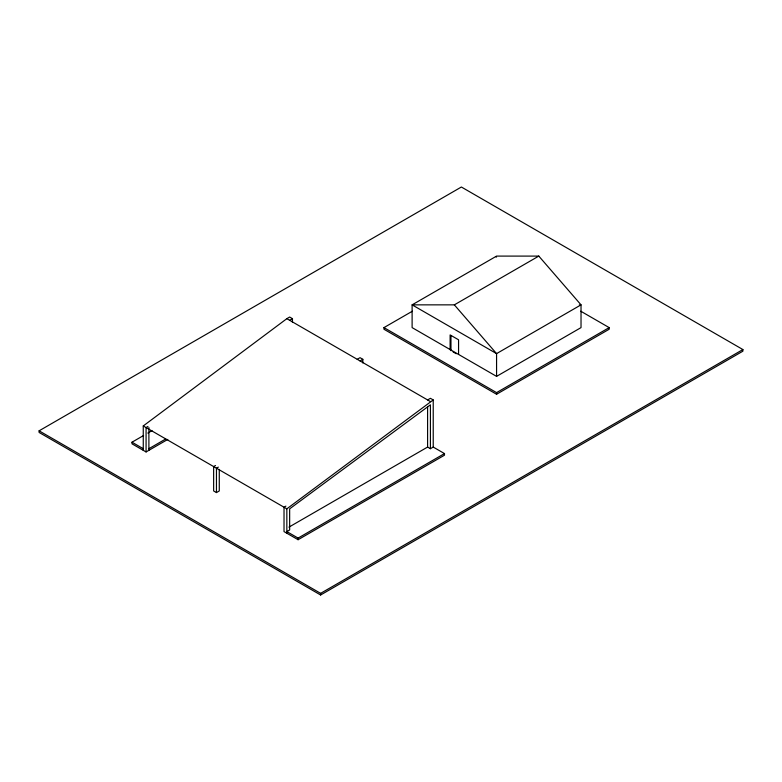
<?xml version="1.0" encoding="UTF-8"?>
<svg xmlns="http://www.w3.org/2000/svg" width="782" height="782" viewBox="0 0 782 782"><rect width="100%" height="100%" fill="white"/><g stroke="black" fill="none" stroke-linecap="round" stroke-linejoin="round"><path stroke-width="1.17" d="M143.262 450.324L143.262 425.946L286.838 318.675L289.653 317.042L292.468 318.675L292.468 322.331M286.838 533.216L286.838 508.838L433.228 399.934L433.228 447.069L444.489 453.58L444.489 455.202L298.098 539.717L284.022 531.594L284.022 507.215L285.899 506.13M39.1 430.823L461.38 187.015L742.9 349.554L742.9 351.177L320.62 594.985L39.1 432.446L39.1 430.823L320.62 593.352L742.9 349.554M289.653 320.297L292.468 318.675M147.954 426.483L146.078 427.568L146.078 451.947L132.002 443.824L132.002 442.201L143.585 435.506M147.798 433.081L152.011 430.647M148.893 448.702L165.696 438.995M146.078 451.947L167.798 439.406M580.762 311.207L609.178 327.609L609.178 329.242L496.57 394.255L383.962 329.242L383.962 327.609L412.378 311.207M357.218 359.309L360.033 357.677L362.848 359.309L362.848 362.965M581.026 304.853L496.57 353.62L412.114 304.853L454.342 304.853L538.798 256.095L581.026 304.853L581.026 327.609L496.57 376.377L412.114 327.609L412.114 304.853L496.57 256.095L538.798 256.095M360.033 360.932L362.848 359.309M215.519 465.495L213.642 466.58L213.642 490.959L216.458 492.582L219.273 490.959L219.273 469.405M218.334 467.118L216.458 468.203L216.458 492.582M427.598 399.934L430.413 398.312L433.228 399.934M383.962 327.609L496.57 392.623L609.178 327.609M288.939 527.127L427.598 447.069L430.413 448.702L433.228 447.069M430.413 448.702L430.413 404.812L289.653 508.838L289.653 529.971L286.838 531.594L298.098 538.094L444.489 453.58M495.729 256.584L496.57 257.073M579.335 304.853L580.185 305.342M453.071 351.91L456.238 353.738M286.838 318.675L430.413 401.567M143.262 425.946L286.838 508.838M132.002 442.201L143.262 448.702M454.342 304.853L496.57 353.62L496.57 376.377M496.57 392.623L496.57 394.255M458.565 354.432L458.565 339.799L450.119 334.921L450.119 349.554L450.96 350.688L450.96 335.595M427.598 406.845L427.598 447.069M320.62 593.352L320.62 594.985M298.098 538.094L298.098 539.717M148.893 427.568L148.893 450.324"/></g></svg>
